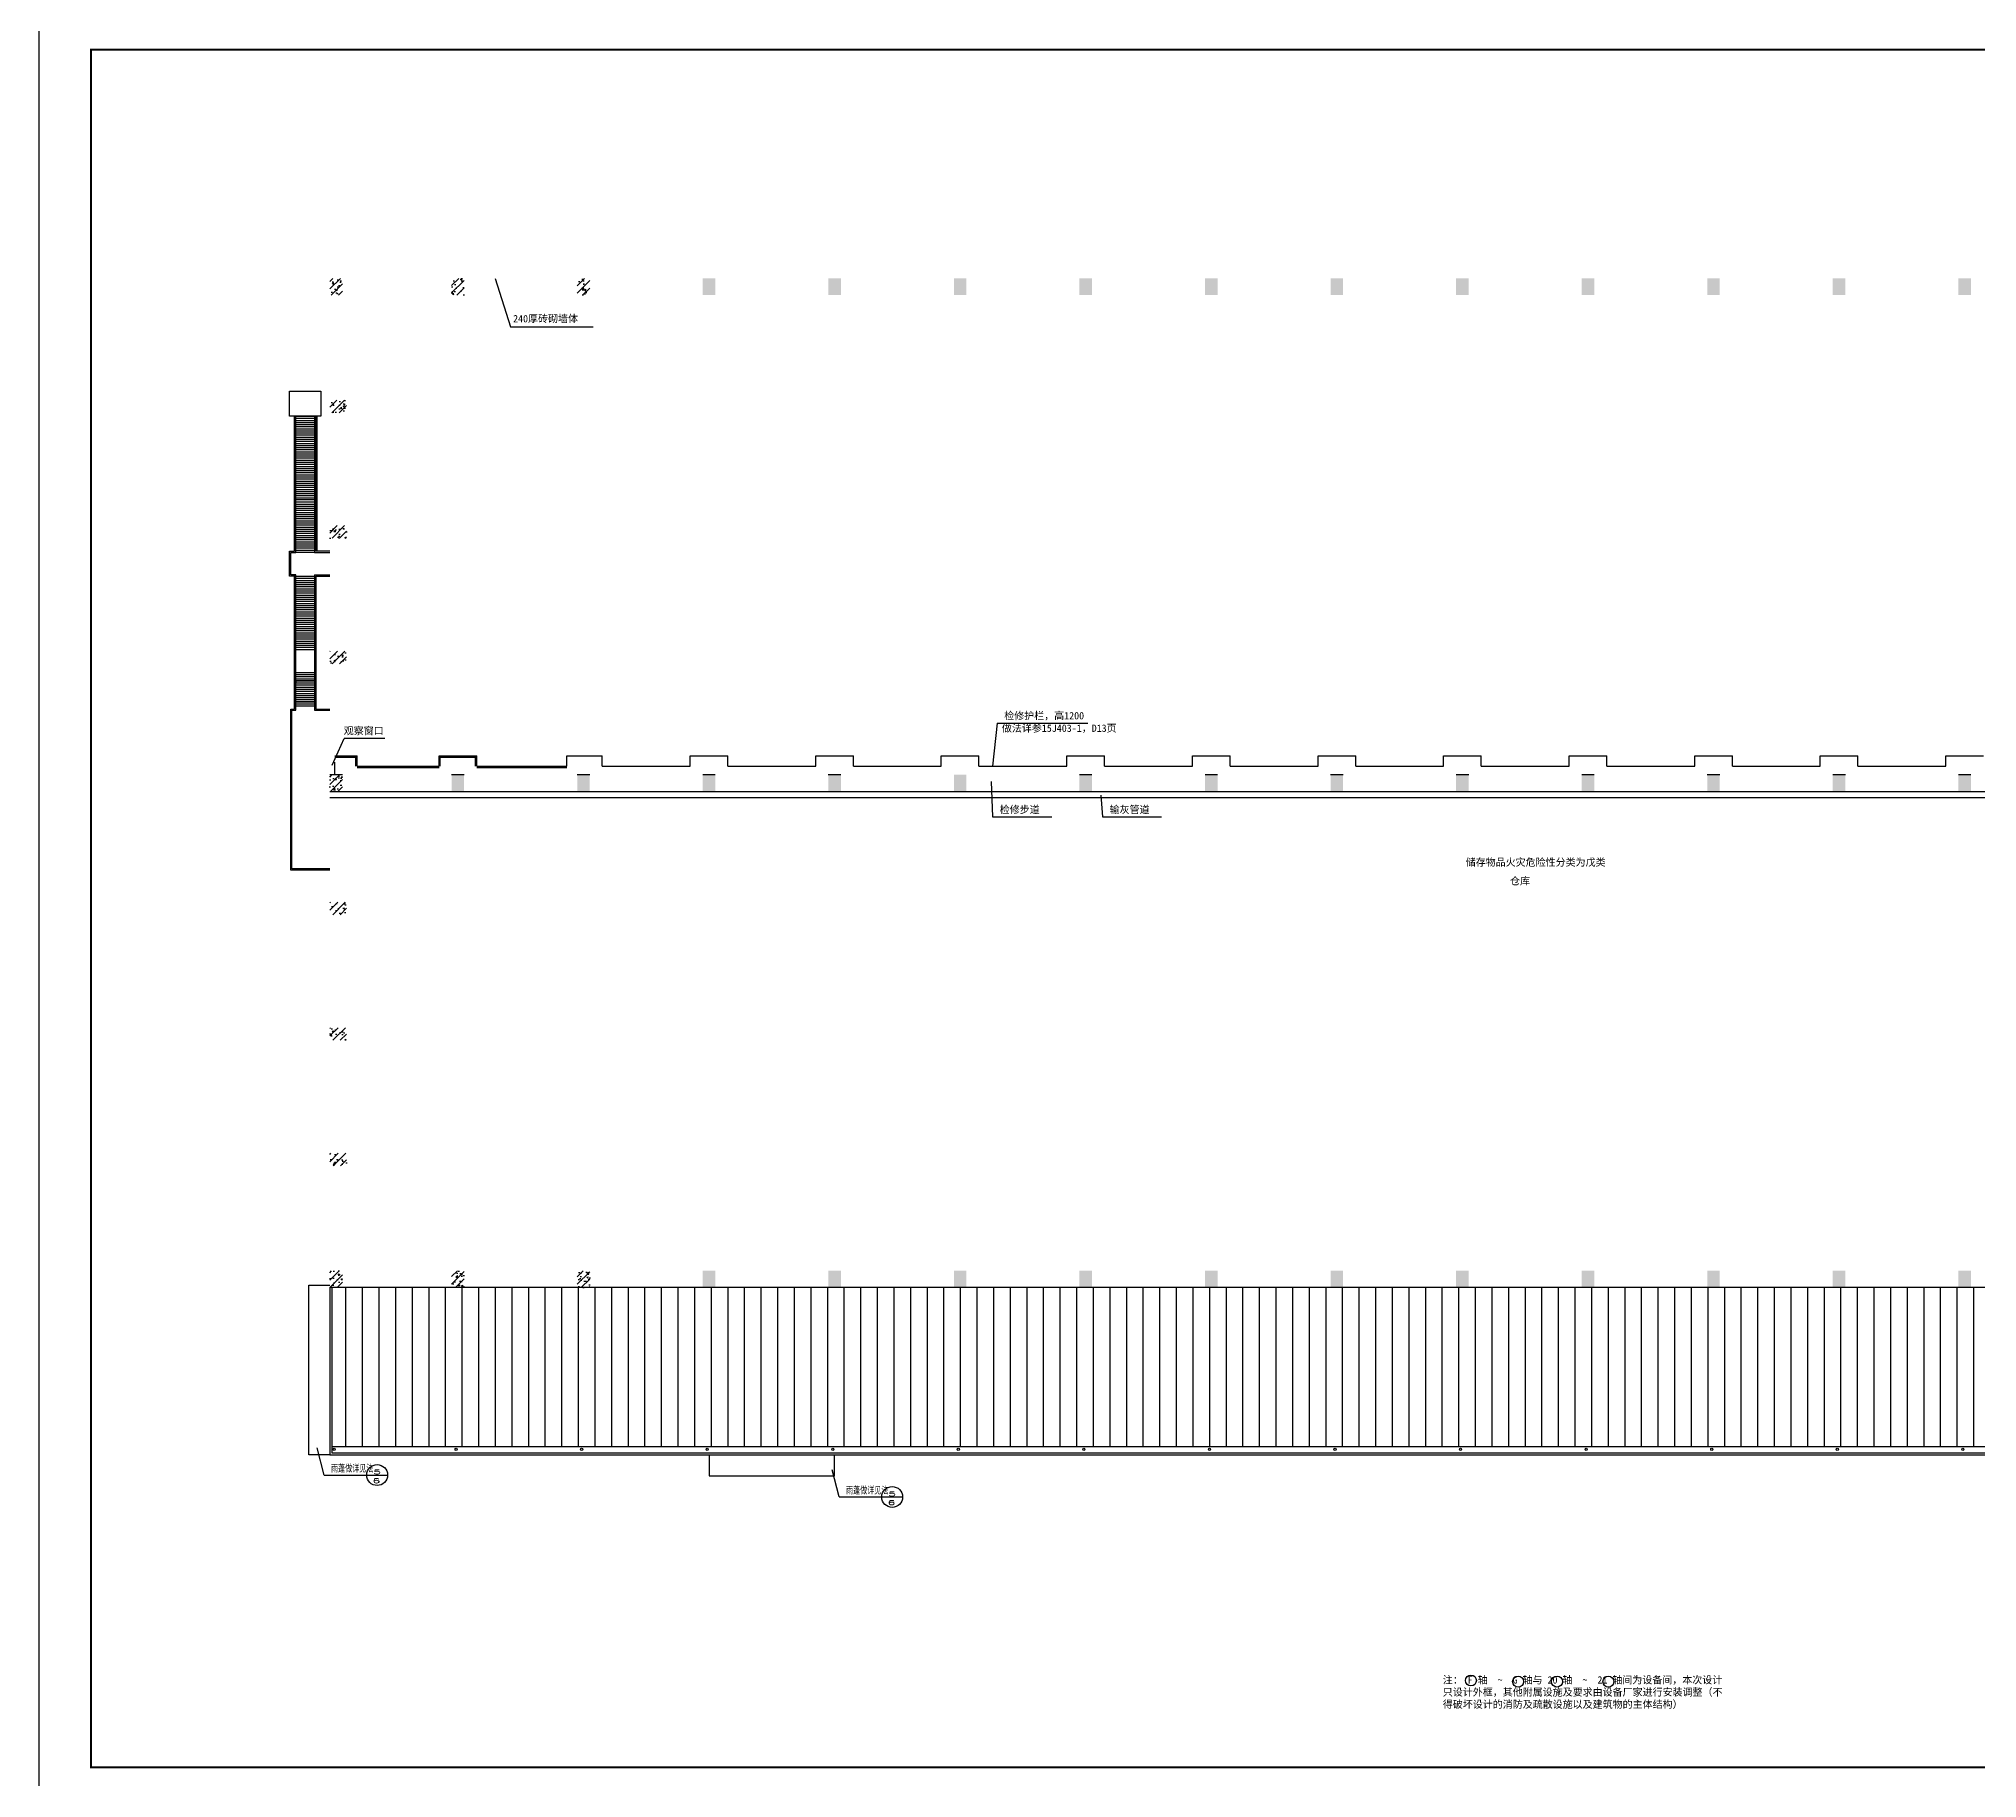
# Model space of a CAD drawing. Extents: x -405456 to 360097, y -329918 to 177160.
# Drawn here: x 28979 to 121606, y -101843 to -18693 of the extents above; entities that cross this region are included whole.
import ezdxf
from ezdxf.enums import TextEntityAlignment as Align

# ---------------------------------------------------------------- set-up
doc = ezdxf.new("R2010")
doc.units = 0
doc.header["$LTSCALE"] = 1000
doc.header["$MEASUREMENT"] = 0
for name, color, linetype in [('AXIS', 3, 'Continuous'), ('PUB_TEXT', 7, 'Continuous'), ('PUB_TITLE', 4, 'Continuous')]:
    doc.layers.add(name, color=color, linetype=linetype)
doc.styles.add('_TCH_LABEL', font='COMPLEX', dxfattribs={"bigfont": 'GBCBIG'})
doc.styles.get("Standard").update_dxf_attribs({"font": 'gbenor.shx', "bigfont": 'gbcbig.shx'})
pattern_1 = [(45, (0, 0), (-176.7767, 176.7767), []), (50, (0, 0), (717.2602, -62.7521), [75, -825]), (355, (0, 0), (-138.7513, 752.192), [60, -660]), (100.4514, (59.8, -5.2), (578.5094, 689.4395), [63.7402, -701.142]), (46.1842, (0, 200), (1067.241, -165.519), [112.5, -1237.5]), (96.6356, (88.9, 186.2), (934.663, 974.118), [95.61, -1051.713]), (351.1842, (0, 200), (934.662, 974.119), [90, -990]), (21, (100, 150), (596.907, -402.619), [75, -825]), (326, (100, 150), (243.3153, 725.15), [60, -660]), (71.4514, (149.74, 116.45), (840.2226, 322.5305), [63.7402, -701.142]), (37.5, (0, 0), (12.15986, 332.89385), [0, -652, 0, -670, 0, -662.5]), (7.5, (0, 0), (263.0695, 394.4117), [0, -382, 0, -637, 0, -252.5]), (327.5, (-223, 0), (533.82244, -22.55487), [0, -250, 0, -780, 0, -1035]), (317.5, (-323, 0), (583.1862, 100.105), [0, -325, 0, -518, 0, -735])]

msp = doc.modelspace()

# ---------------------------------------------------------------- hatches: boundary and pattern name
h = msp.add_hatch()
h.set_pattern_fill('钢筋混凝土', color=256, scale=100, style=0)
h.set_pattern_definition(pattern_1)
h.paths.add_polyline_path([(43485.6, -30147.9), (42885.6, -30147.9), (42885.6, -30947.9), (43485.6, -30947.9)])
h.paths.add_polyline_path([(49305.6, -30147.9), (48705.6, -30147.9), (48705.6, -30947.9), (49305.6, -30947.9)])
h.paths.add_polyline_path([(54705.6, -30147.9), (54705.6, -30947.9), (55305.6, -30947.9), (55305.6, -30147.9)])
h = msp.add_hatch()
h.set_pattern_fill('钢筋混凝土', color=256, scale=100, style=0)
h.set_pattern_definition(pattern_1)
h.paths.add_polyline_path([(60705.6, -30147.9), (60705.6, -30947.9), (61305.6, -30947.9), (61305.6, -30147.9)])
h.paths.add_polyline_path([(67305.6, -30147.9), (66705.6, -30147.9), (66705.6, -30947.9), (67305.6, -30947.9)])
h.paths.add_polyline_path([(73305.6, -30147.9), (72705.6, -30147.9), (72705.6, -30947.9), (73305.6, -30947.9)])
h.paths.add_polyline_path([(79305.6, -30147.9), (78705.6, -30147.9), (78705.6, -30947.9), (79305.6, -30947.9)])
h.paths.add_polyline_path([(85305.6, -30147.9), (84705.6, -30147.9), (84705.6, -30947.9), (85305.6, -30947.9)])
h = msp.add_hatch()
h.set_pattern_fill('钢筋混凝土', color=256, scale=100, style=0)
h.set_pattern_definition(pattern_1)
h.paths.add_polyline_path([(91305.6, -30147.9), (90705.6, -30147.9), (90705.6, -30947.9), (91305.6, -30947.9)])
h.paths.add_polyline_path([(96705.6, -30947.9), (97305.6, -30947.9), (97305.6, -30147.9), (96705.6, -30147.9)])
h.paths.add_polyline_path([(102705.6, -30947.9), (103305.6, -30947.9), (103305.6, -30147.9), (102705.6, -30147.9)])
h.paths.add_polyline_path([(108705.6, -30947.9), (109305.6, -30947.9), (109305.6, -30147.9), (108705.6, -30147.9)])
h.paths.add_polyline_path([(115305.6, -30147.9), (114705.6, -30147.9), (114705.6, -30947.9), (115305.6, -30947.9)])
h.paths.add_polyline_path([(120705.6, -30147.9), (120705.6, -30947.9), (121305.6, -30947.9), (121305.6, -30147.9)])
h = msp.add_hatch()
h.set_pattern_fill('钢筋混凝土', color=256, scale=100, style=0)
h.set_pattern_definition(pattern_1)
h.paths.add_polyline_path([(42885.6, -47967.9), (42885.6, -48567.9), (43685.6, -48567.9), (43685.6, -47967.9)])
h.paths.add_polyline_path([(43685.6, -42567.9), (43685.6, -41967.9), (42885.6, -41967.9), (42885.6, -42567.9)])
h.paths.add_polyline_path([(43685.6, -36567.9), (43685.6, -35967.9), (42885.6, -35967.9), (42885.6, -36567.9)])
h = msp.add_hatch()
h.set_pattern_fill('钢筋混凝土', color=256, scale=100, style=0)
h.set_pattern_definition(pattern_1)
h.paths.add_polyline_path([(43685.6, -65967.9), (42885.6, -65967.9), (42885.6, -66567.9), (43685.6, -66567.9)])
h.paths.add_polyline_path([(43685.6, -60567.9), (43685.6, -59967.9), (42885.6, -59967.9), (42885.6, -60567.9)])
h.paths.add_polyline_path([(42885.6, -54667.9), (43485.6, -54667.9), (43485.6, -53867.9), (42885.6, -53867.9)])
h = msp.add_hatch()
h.set_pattern_fill('钢筋混凝土', color=256, scale=100, style=0)
h.set_pattern_definition(pattern_1)
h.paths.add_polyline_path([(49305.6, -53867.9), (48705.6, -53867.9), (48705.6, -54667.9), (49305.6, -54667.9)])
h.paths.add_polyline_path([(55305.6, -53867.9), (54705.6, -53867.9), (54705.6, -54667.9), (55305.6, -54667.9)])
h.paths.add_polyline_path([(61305.6, -53867.9), (60705.6, -53867.9), (60705.6, -54667.9), (61305.6, -54667.9)])
h.paths.add_polyline_path([(66705.6, -54667.9), (67305.6, -54667.9), (67305.6, -53867.9), (66705.6, -53867.9)])
h.paths.add_polyline_path([(73305.6, -53867.9), (72705.6, -53867.9), (72705.6, -54667.9), (73305.6, -54667.9)])
h.paths.add_polyline_path([(79305.6, -53867.9), (78705.6, -53867.9), (78705.6, -54667.9), (79305.6, -54667.9)])
h = msp.add_hatch()
h.set_pattern_fill('钢筋混凝土', color=256, scale=100, style=0)
h.set_pattern_definition(pattern_1)
h.paths.add_polyline_path([(85305.6, -53867.9), (84705.6, -53867.9), (84705.6, -54667.9), (85305.6, -54667.9)])
h.paths.add_polyline_path([(90705.6, -54667.9), (91305.6, -54667.9), (91305.6, -53867.9), (90705.6, -53867.9)])
h.paths.add_polyline_path([(96705.6, -54667.9), (97305.6, -54667.9), (97305.6, -53867.9), (96705.6, -53867.9)])
h.paths.add_polyline_path([(102705.6, -54667.9), (103305.6, -54667.9), (103305.6, -53867.9), (102705.6, -53867.9)])
h.paths.add_polyline_path([(109305.6, -53867.9), (108705.6, -53867.9), (108705.6, -54667.9), (109305.6, -54667.9)])
h.paths.add_polyline_path([(114705.6, -54667.9), (115305.6, -54667.9), (115305.6, -53867.9), (114705.6, -53867.9)])
h.paths.add_polyline_path([(120705.6, -54667.9), (121305.6, -54667.9), (121305.6, -53867.9), (120705.6, -53867.9)])
h = msp.add_hatch()
h.set_pattern_fill('钢筋混凝土', color=256, scale=100, style=0)
h.set_pattern_definition(pattern_1)
h.paths.add_polyline_path([(55305.6, -77587.9), (54705.6, -77587.9), (54705.6, -78387.9), (55305.6, -78387.9)])
h.paths.add_polyline_path([(49305.6, -77587.9), (48705.6, -77587.9), (48705.6, -78387.9), (49305.6, -78387.9)])
h.paths.add_polyline_path([(43485.6, -77587.9), (42885.6, -77587.9), (42885.6, -78387.9), (43485.6, -78387.9)])
h.paths.add_polyline_path([(43685.6, -71967.9), (42885.6, -71967.9), (42885.6, -72567.9), (43685.6, -72567.9)])
h = msp.add_hatch()
h.set_pattern_fill('钢筋混凝土', color=256, scale=100, style=0)
h.set_pattern_definition(pattern_1)
h.paths.add_polyline_path([(85305.6, -77587.9), (84705.6, -77587.9), (84705.6, -78387.9), (85305.6, -78387.9)])
h.paths.add_polyline_path([(79305.6, -77587.9), (78705.6, -77587.9), (78705.6, -78387.9), (79305.6, -78387.9)])
h.paths.add_polyline_path([(73305.6, -77587.9), (72705.6, -77587.9), (72705.6, -78387.9), (73305.6, -78387.9)])
h.paths.add_polyline_path([(67305.6, -77587.9), (66705.6, -77587.9), (66705.6, -78387.9), (67305.6, -78387.9)])
h.paths.add_polyline_path([(61305.6, -77587.9), (60705.6, -77587.9), (60705.6, -78387.9), (61305.6, -78387.9)])
h = msp.add_hatch()
h.set_pattern_fill('钢筋混凝土', color=256, scale=100, style=0)
h.set_pattern_definition(pattern_1)
h.paths.add_polyline_path([(121305.6, -77587.9), (120705.6, -77587.9), (120705.6, -78387.9), (121305.6, -78387.9)])
h.paths.add_polyline_path([(115305.6, -77587.9), (114705.6, -77587.9), (114705.6, -78387.9), (115305.6, -78387.9)])
h.paths.add_polyline_path([(109305.6, -77587.9), (108705.6, -77587.9), (108705.6, -78387.9), (109305.6, -78387.9)])
h.paths.add_polyline_path([(103305.6, -77587.9), (102705.6, -77587.9), (102705.6, -78387.9), (103305.6, -78387.9)])
h.paths.add_polyline_path([(97305.6, -77587.9), (96705.6, -77587.9), (96705.6, -78387.9), (97305.6, -78387.9)])
h.paths.add_polyline_path([(91305.6, -77587.9), (90705.6, -77587.9), (90705.6, -78387.9), (91305.6, -78387.9)])
h = msp.add_hatch()
h.set_pattern_fill('ANSI31', color=256, scale=500, angle=45, style=0)
h.set_pattern_definition([(90, (0, 0), (-793.75, 2e-13), [])])
h.paths.add_polyline_path([(42985.6, -78387.9), (42985.6, -85987.9), (151025.6, -85987.9), (151025.6, -78387.9)])

# ---------------------------------------------------------------- linework, layer by layer
for p, q in [((50783.3, -30147.9), (51517.8, -32457.5)), ((51517.8, -32457.5), (55468.3, -32457.5)), ((41195.6, -43182.9, -4000), (41195.6, -36732.9, -4000)), ((41255.6, -36732.9, -4000), (42155.6, -36732.9, -4000)), ((41255.6, -43242.9, -4000), (41255.6, -36732.9, -4000)), ((41255.6, -36832.9, -4000), (42155.6, -36832.9, -4000)), ((41255.6, -36932.9, -4000), (42155.6, -36932.9, -4000)), ((41255.6, -37032.9, -4000), (42155.6, -37032.9, -4000)), ((42155.6, -36732.9, -4000), (42155.6, -43242.9, -4000)), ((42215.6, -36732.9, -4000), (42215.6, -43182.9, -4000)), ((41255.6, -37132.9, -4000), (42155.6, -37132.9, -4000)), ((41255.6, -37232.9, -4000), (42155.6, -37232.9, -4000)), ((41255.6, -37332.9, -4000), (42155.6, -37332.9, -4000)), ((41255.6, -37432.9, -4000), (42155.6, -37432.9, -4000)), ((41255.6, -37532.9, -4000), (42155.6, -37532.9, -4000)), ((41255.6, -37632.9, -4000), (42155.6, -37632.9, -4000)), ((41255.6, -37732.9, -4000), (42155.6, -37732.9, -4000)), ((41255.6, -37832.9, -4000), (42155.6, -37832.9, -4000)), ((41255.6, -37932.9, -4000), (42155.6, -37932.9, -4000)), ((41255.6, -38032.9, -4000), (42155.6, -38032.9, -4000)), ((41255.6, -38132.9, -4000), (42155.6, -38132.9, -4000)), ((41255.6, -38232.9, -4000), (42155.6, -38232.9, -4000)), ((41255.6, -38332.9, -4000), (42155.6, -38332.9, -4000)), ((41255.6, -38432.9, -4000), (42155.6, -38432.9, -4000)), ((41255.6, -38532.9, -4000), (42155.6, -38532.9, -4000)), ((41255.6, -38632.9, -4000), (42155.6, -38632.9, -4000)), ((41255.6, -38732.9, -4000), (42155.6, -38732.9, -4000)), ((41255.6, -38832.9, -4000), (42155.6, -38832.9, -4000)), ((41255.6, -38932.9, -4000), (42155.6, -38932.9, -4000)), ((41255.6, -39032.9, -4000), (42155.6, -39032.9, -4000)), ((41255.6, -39132.9, -4000), (42155.6, -39132.9, -4000)), ((41255.6, -39232.9, -4000), (42155.6, -39232.9, -4000)), ((41255.6, -39332.9, -4000), (42155.6, -39332.9, -4000)), ((41255.6, -39432.9, -4000), (42155.6, -39432.9, -4000)), ((41255.6, -39532.9, -4000), (42155.6, -39532.9, -4000)), ((41255.6, -39632.9, -4000), (42155.6, -39632.9, -4000)), ((41255.6, -39732.9, -4000), (42155.6, -39732.9, -4000)), ((41255.6, -39832.9, -4000), (42155.6, -39832.9, -4000)), ((41255.6, -39932.9, -4000), (42155.6, -39932.9, -4000)), ((41255.6, -40032.9, -4000), (42155.6, -40032.9, -4000)), ((41255.6, -40132.9, -4000), (42155.6, -40132.9, -4000)), ((41255.6, -40232.9, -4000), (42155.6, -40232.9, -4000)), ((41255.6, -40332.9, -4000), (42155.6, -40332.9, -4000)), ((41255.6, -40432.9, -4000), (42155.6, -40432.9, -4000)), ((41255.6, -40532.9, -4000), (42155.6, -40532.9, -4000)), ((41255.6, -40632.9, -4000), (42155.6, -40632.9, -4000)), ((42155.6, -40732.9, -4000), (41255.6, -40732.9, -4000)), ((41255.6, -40832.9, -4000), (42155.6, -40832.9, -4000)), ((41255.6, -40932.9, -4000), (42155.6, -40932.9, -4000)), ((41255.6, -41032.9, -4000), (42155.6, -41032.9, -4000)), ((41255.6, -41132.9, -4000), (42155.6, -41132.9, -4000)), ((41255.6, -41232.9, -4000), (42155.6, -41232.9, -4000)), ((41255.6, -41332.9, -4000), (42155.6, -41332.9, -4000)), ((41255.6, -41432.9, -4000), (42155.6, -41432.9, -4000)), ((41255.6, -41532.9, -4000), (42155.6, -41532.9, -4000)), ((41255.6, -41632.9, -4000), (42155.6, -41632.9, -4000)), ((41255.6, -41732.9, -4000), (42155.6, -41732.9, -4000)), ((41255.6, -41832.9, -4000), (42155.6, -41832.9, -4000)), ((41255.6, -41932.9, -4000), (42155.6, -41932.9, -4000)), ((41255.6, -42032.9, -4000), (42155.6, -42032.9, -4000)), ((41255.6, -42132.9, -4000), (42155.6, -42132.9, -4000)), ((41255.6, -42232.9, -4000), (42155.6, -42232.9, -4000)), ((41255.6, -42332.9, -4000), (42155.6, -42332.9, -4000)), ((41255.6, -42432.9, -4000), (42155.6, -42432.9, -4000)), ((41255.6, -42532.9, -4000), (42155.6, -42532.9, -4000)), ((40955.6, -43182.9, -4000), (41195.6, -43182.9, -4000)), ((40955.6, -44382.9, -4000), (40955.6, -43182.9, -4000)), ((41015.6, -43242.9, -4000), (41255.6, -43242.9, -4000)), ((41015.6, -44322.9, -4000), (41015.6, -43242.9, -4000)), ((41255.6, -42632.9, -4000), (42155.6, -42632.9, -4000)), ((41255.6, -42732.9, -4000), (42155.6, -42732.9, -4000)), ((41255.6, -42832.9, -4000), (42155.6, -42832.9, -4000)), ((41255.6, -42932.9, -4000), (42155.6, -42932.9, -4000)), ((41255.6, -43032.9, -4000), (42155.6, -43032.9, -4000)), ((41255.6, -43132.9, -4000), (42155.6, -43132.9, -4000)), ((41255.6, -43232.9, -4000), (42155.6, -43232.9, -4000)), ((42155.6, -43242.9, -4000), (42885.6, -43242.9, -4000)), ((42885.6, -43182.9, -4000), (42215.6, -43182.9, -4000)), ((41195.6, -44382.9, -4000), (40955.6, -44382.9, -4000)), ((41255.6, -44322.9, -4000), (41015.6, -44322.9, -4000)), ((41195.6, -50732.9, 4000), (41195.6, -44322.9, -4000)), ((41255.6, -50792.9, -4000), (41255.6, -44322.9, -4000)), ((41255.6, -44382.9, -4000), (42155.6, -44382.9, -4000)), ((42155.6, -44322.9, -4000), (42155.6, -50792.9, 4000)), ((42155.6, -44322.9, -4000), (42885.6, -44322.9, -4000)), ((42215.6, -44382.9, -4000), (42215.6, -50732.9, 4000)), ((42215.6, -44382.9, -4000), (42885.6, -44382.9, -4000)), ((41255.6, -44482.9, -4000), (42155.6, -44482.9, -4000)), ((41255.6, -44582.9, -4000), (42155.6, -44582.9, -4000)), ((41255.6, -44682.9, -4000), (42155.6, -44682.9, -4000)), ((41255.6, -44782.9, -4000), (42155.6, -44782.9, -4000)), ((41255.6, -44882.9, -4000), (42155.6, -44882.9, -4000)), ((41255.6, -44982.9, -4000), (42155.6, -44982.9, -4000)), ((41255.6, -45082.9, -4000), (42155.6, -45082.9, -4000)), ((41255.6, -45182.9, -4000), (42155.6, -45182.9, -4000)), ((41255.6, -45282.9, -4000), (42155.6, -45282.9, -4000)), ((41255.6, -45382.9, -4000), (42155.6, -45382.9, -4000)), ((41255.6, -45482.9, -4000), (42155.6, -45482.9, -4000)), ((41255.6, -45582.9, -4000), (42155.6, -45582.9, -4000)), ((41255.6, -45682.9, -4000), (42155.6, -45682.9, -4000)), ((41255.6, -45782.9, -4000), (42155.6, -45782.9, -4000)), ((41255.6, -45882.9, -4000), (42155.6, -45882.9, -4000)), ((41255.6, -45982.9, -4000), (42155.6, -45982.9, -4000)), ((41255.6, -46082.9, -4000), (42155.6, -46082.9, -4000)), ((41255.6, -46182.9, -4000), (42155.6, -46182.9, -4000)), ((41255.6, -46282.9, -4000), (42155.6, -46282.9, -4000)), ((41255.6, -46382.9, -4000), (42155.6, -46382.9, -4000)), ((41255.6, -46482.9, -4000), (42155.6, -46482.9, -4000)), ((41255.6, -46582.9, -4000), (42155.6, -46582.9, -4000)), ((41255.6, -46682.9, -4000), (42155.6, -46682.9, -4000)), ((41255.6, -46782.9, -4000), (42155.6, -46782.9, -4000)), ((41255.6, -46882.9, -4000), (42155.6, -46882.9, -4000)), ((41255.6, -46982.9, -4000), (42155.6, -46982.9, -4000)), ((41255.6, -47082.9, -4000), (42155.6, -47082.9, -4000)), ((41255.6, -47182.9, -4000), (42155.6, -47182.9, -4000)), ((41255.6, -47282.9, -4000), (42155.6, -47282.9, -4000)), ((41255.6, -47382.9, -4000), (42155.6, -47382.9, -4000)), ((41255.6, -47482.9, -4000), (42155.6, -47482.9, -4000)), ((41255.6, -47582.9, -4000), (42155.6, -47582.9, -4000)), ((41255.6, -47682.9, -4000), (42155.6, -47682.9, -4000)), ((41255.6, -47782.9, -4000), (42155.6, -47782.9, -4000)), ((41255.6, -47882.9, -4000), (42155.6, -47882.9, -4000)), ((41255.6, -48982.9, -4000), (42155.6, -48982.9, -4000)), ((41255.6, -49082.9, -4000), (42155.6, -49082.9, -4000)), ((41255.6, -49182.9, -4000), (42155.6, -49182.9, -4000)), ((41255.6, -49282.9, -4000), (42155.6, -49282.9, -4000)), ((42155.6, -49382.9, -4000), (41255.6, -49382.9, -4000)), ((41255.6, -49382.9, -4000), (41255.6, -49442.9, -4000)), ((41255.6, -49382.9, -4000), (42155.6, -49382.9, -4000)), ((41255.6, -49482.9, -4000), (42155.6, -49482.9, -4000)), ((41255.6, -49582.9, -4000), (42155.6, -49582.9, -4000)), ((41255.6, -49682.9, -4000), (42155.6, -49682.9, -4000)), ((41255.6, -49782.9, -4000), (42155.6, -49782.9, -4000)), ((41255.6, -49882.9, -4000), (42155.6, -49882.9, -4000)), ((41255.6, -49982.9, -4000), (42155.6, -49982.9, -4000)), ((41255.6, -50082.9, -4000), (42155.6, -50082.9, -4000)), ((41255.6, -50182.9, -4000), (42155.6, -50182.9, -4000)), ((41255.6, -50282.9, -4000), (42155.6, -50282.9, -4000)), ((42155.6, -50382.9, -4000), (41255.6, -50382.9, -4000)), ((41255.6, -50382.9, -4000), (42155.6, -50382.9, -4000)), ((41255.6, -50482.9, -4000), (42155.6, -50482.9, -4000)), ((41255.6, -50582.9, -4000), (42155.6, -50582.9, -4000)), ((74769.9, -51401.7), (74553.7, -53467.9)), ((74769.9, -51401.7), (79109.4, -51401.7)), ((43004.5, -53414.8), (43570, -52143.1)), ((45514.2, -52143.1), (43570, -52143.1)), ((43125.6, -52967.9), (44185.6, -52967.9)), ((43125.6, -53027.9), (44185.6, -53027.9)), ((43125.6, -53867.9), (43125.6, -53267.9)), ((44125.6, -53467.9), (44125.6, -52967.9)), ((44185.6, -53467.9), (44185.6, -52967.9)), ((44185.6, -53467.9), (48105.6, -53467.9)), ((44185.6, -53527.9), (48105.6, -53527.9)), ((48105.6, -53467.9), (48105.6, -52967.9)), ((48105.6, -52967.9), (49905.6, -52967.9)), ((48105.6, -53027.9), (49905.6, -53027.9)), ((48165.6, -53467.9), (48165.6, -52967.9)), ((49845.6, -53467.9), (49845.6, -52967.9)), ((49905.6, -53467.9), (49905.6, -52967.9)), ((49905.6, -53467.9), (54205.6, -53467.9)), ((49905.6, -53527.9), (54205.6, -53527.9)), ((54205.6, -53467.9), (54205.6, -52967.9)), ((54205.6, -52967.9), (55905.6, -52967.9)), ((55905.6, -53467.9), (55905.6, -52967.9)), ((55905.6, -53467.9), (60105.6, -53467.9)), ((60105.6, -53467.9), (60105.6, -52967.9)), ((60105.6, -52967.9), (61905.6, -52967.9)), ((61905.6, -53467.9), (61905.6, -52967.9)), ((61905.6, -53467.9), (66105.6, -53467.9)), ((66105.6, -53467.9), (66105.6, -52967.9)), ((66105.6, -52967.9), (67905.6, -52967.9)), ((67905.6, -53467.9), (67905.6, -52967.9)), ((67905.6, -53467.9), (72105.6, -53467.9)), ((72105.6, -53467.9), (72105.6, -52967.9)), ((72105.6, -52967.9), (73905.6, -52967.9)), ((73905.6, -53467.9), (73905.6, -52967.9)), ((73905.6, -53467.9), (78105.6, -53467.9)), ((78105.6, -53467.9), (78105.6, -52967.9)), ((78105.6, -52967.9), (79905.6, -52967.9)), ((79905.6, -53467.9), (79905.6, -52967.9)), ((79905.6, -53467.9), (84105.6, -53467.9)), ((84105.6, -53467.9), (84105.6, -52967.9)), ((84105.6, -52967.9), (85905.6, -52967.9)), ((85905.6, -53467.9), (85905.6, -52967.9)), ((85905.6, -53467.9), (90105.6, -53467.9)), ((90105.6, -53467.9), (90105.6, -52967.9)), ((90105.6, -52967.9), (91905.6, -52967.9)), ((91905.6, -53467.9), (91905.6, -52967.9)), ((91905.6, -53467.9), (96105.6, -53467.9)), ((96105.6, -53467.9), (96105.6, -52967.9)), ((96105.6, -52967.9), (97905.6, -52967.9)), ((97905.6, -53467.9), (97905.6, -52967.9)), ((97905.6, -53467.9), (102105.6, -53467.9)), ((102105.6, -53467.9), (102105.6, -52967.9)), ((102105.6, -52967.9), (103905.6, -52967.9)), ((103905.6, -53467.9), (103905.6, -52967.9)), ((103905.6, -53467.9), (108105.6, -53467.9)), ((108105.6, -53467.9), (108105.6, -52967.9)), ((108105.6, -52967.9), (109905.6, -52967.9)), ((109905.6, -53467.9), (109905.6, -52967.9)), ((109905.6, -53467.9), (114105.6, -53467.9)), ((114105.6, -53467.9), (114105.6, -52967.9)), ((114105.6, -52967.9), (115905.6, -52967.9)), ((115905.6, -53467.9), (115905.6, -52967.9)), ((115905.6, -53467.9), (120105.6, -53467.9)), ((120105.6, -53467.9), (120105.6, -52967.9)), ((120105.6, -52967.9), (121905.6, -52967.9)), ((42885.6, -53867.9), (43485.6, -53867.9)), ((48705.6, -53867.9), (49305.6, -53867.9)), ((54705.6, -53867.9), (55305.6, -53867.9)), ((60705.6, -53867.9), (61305.6, -53867.9)), ((66705.6, -53867.9), (67305.6, -53867.9)), ((74481.7, -54199.7), (74553.7, -55891.1)), ((78705.6, -53867.9), (79305.6, -53867.9)), ((84705.6, -53867.9), (85305.6, -53867.9)), ((90705.6, -53867.9), (91305.6, -53867.9)), ((96705.6, -53867.9), (97305.6, -53867.9)), ((102705.6, -53867.9), (103305.6, -53867.9)), ((108705.6, -53867.9), (109305.6, -53867.9)), ((114705.6, -53867.9), (115305.6, -53867.9)), ((120705.6, -53867.9), (121305.6, -53867.9)), ((42885.6, -54667.9), (151125.6, -54667.9)), ((42885.6, -54967.9), (151125.6, -54967.9)), ((79733.9, -54851.7), (79805.9, -55891.1)), ((74553.7, -55891.1), (77381.2, -55891.1)), ((79805.9, -55891.1), (82633.4, -55891.1)), ((41885.6, -86387.9), (41885.6, -78267.9)), ((41885.6, -78267.9), (42885.6, -78267.9)), ((42985.6, -78387.9), (42985.6, -86287.9)), ((42985.6, -85987.9), (151025.6, -85987.9)), ((42885.6, -86387.9), (41885.6, -86387.9)), ((42985.6, -86287.9), (151025.6, -86287.9)), ((61005.6, -86387.9), (61005.6, -87387.9)), ((67005.6, -87387.9), (67005.6, -86387.9)), ((61005.6, -87387.9), (67005.6, -87387.9))]:
    msp.add_line(p, q)
at = {"elevation": -4000}
msp.add_lwpolyline([(40955.6, -35532.9), (42455.6, -35532.9), (42455.6, -36732.9), (40955.6, -36732.9)], close=True, dxfattribs=at)
for points, elevation in [([(42285.6, -43182.9), (42285.6, -36732.9)], 4000), ([(42885.6, -58432.9), (41015.6, -58432.9), (41015.6, -50732.9), (41195.6, -50732.9)], -4000), ([(42885.6, -58372.9), (41075.6, -58372.9), (41075.6, -50792.9), (41255.6, -50792.9)], -4000), ([(42155.6, -50792.9), (42885.6, -50792.9)], 4000), ([(42215.6, -50732.9), (42885.6, -50732.9)], 4000)]:
    msp.add_lwpolyline(points, dxfattribs=dict(elevation=elevation))
msp.add_lwpolyline([(151125.6, -78387.9), (42885.6, -78387.9), (42885.6, -86387.9), (151125.6, -86387.9)], close=True)
for centre, radius in [((43092.5, -86122.3), 50), ((48918.6, -86122.3), 50), ((54918.6, -86122.3), 50), ((60918.6, -86122.3), 50), ((66918.6, -86122.3), 50), ((72918.6, -86122.3), 50), ((78918.6, -86122.3), 50), ((84918.6, -86122.3), 50), ((90918.6, -86122.3), 50), ((96918.6, -86122.3), 50), ((102918.6, -86122.3), 50), ((108918.6, -86122.3), 50), ((114918.6, -86122.3), 50), ((120918.6, -86122.3), 50), ((97412.1, -97170.3), 262.4), ((99668.8, -97223.8), 262.4), ((101525.5, -97219.8), 262.4), ((103981.3, -97228.4), 262.4)]:
    msp.add_circle(centre, radius)
at = {"layer": 'AXIS'}
for p, q in [((42613.1, -87349.2), (42282.7, -86056.4)), ((42613.1, -87349.2), (45647.8, -87349.2)), ((67224.1, -88397.7), (66893.7, -87104.9)), ((67224.1, -88397.7), (70258.8, -88397.7))]:
    msp.add_line(p, q, dxfattribs=at)
for centre in [(45147.8, -87349.2), (69758.8, -88397.7)]:
    msp.add_circle(centre, 500, dxfattribs=at)
at = {"layer": 'PUB_TITLE'}
msp.add_lwpolyline([(28978.8, -102317.9), (177678.8, -102317.9), (177678.8, -18217.9), (28978.8, -18217.9)], close=True, dxfattribs=at)
at = {"layer": 'PUB_TITLE', "const_width": 100}
msp.add_lwpolyline([(31478.8, -101317.9), (176678.8, -101317.9), (176678.8, -19217.9), (31478.8, -19217.9)], close=True, dxfattribs=at)

# ---------------------------------------------------------------- texts
at = {"char_height": 350, "attachment_point": 1}
for s, insert, width in [('{\\fNSimSun|b0|i0|c134|p49;240厚砖砌墙体}', (51643.8, -31897.1), 6422.785), ('{\\fNSimSun|b0|i0|c134|p49;检修护栏，高1200}', (75111.5, -50876.1), 6422.785), ('{\\fNSimSun|b0|i0|c134|p49;观察窗口}', (43551.8, -51596.7), 6422.785), ('{\\fNSimSun|b0|i0|c134|p49;做法详参15J403-1，D13页}', (74999.4, -51473.4), 6422.785), ('{\\fNSimSun|b0|i0|c134|p49;检修步道}', (74895.4, -55365.5), 6422.785), ('{\\fNSimSun|b0|i0|c134|p49;输灰管道}', (80147.5, -55365.5), 6422.785), ('{\\fNSimSun|b0|i0|c134|p49;储存物品火灾危险性分类为戊类}', (97162.4, -57879.7), 8828.242), ('{\\fNSimSun|b0|i0|c134|p49;仓库}', (99281.2, -58779), 6422.785), ('{\\fNSimSun|b0|i0|c134|p49;注： F 轴  ~  G 轴与 20 轴  ~  21 轴间为设备间，本次设计只设计外框，其他附属设施及要求由设备厂家进行安装调整（不得破坏设计的消防及疏散设施以及建筑物的主体结构）}', (96068.1, -96967.3), 13634.277)]:
    msp.add_mtext(s, dxfattribs=dict(at, insert=insert, width=width))
at = {"layer": 'PUB_TEXT', "style": '_TCH_LABEL'}
for p in [(42942.9, -87225.6), (67553.9, -88274.1)]:
    msp.add_text('雨蓬做详见法', height=337.59, dxfattribs=at).set_placement(p)
for s, height, width, p, p2 in [('6', 219.7, 2.428571, (44935.4, -87730.2), (45291, -87730.2)), ('5', 210.6, 2.714286, (44957.2, -87307.1), (45338.3, -87307.1)), ('6', 219.7, 2.428571, (69546.4, -88778.7), (69902, -88778.7)), ('5', 210.6, 2.714286, (69568.2, -88355.6), (69949.3, -88355.6))]:
    msp.add_text(s, height=height, dxfattribs=dict(at, width=width)).set_placement(p, p2, align=Align.FIT)

doc.saveas('drawing.dxf')
